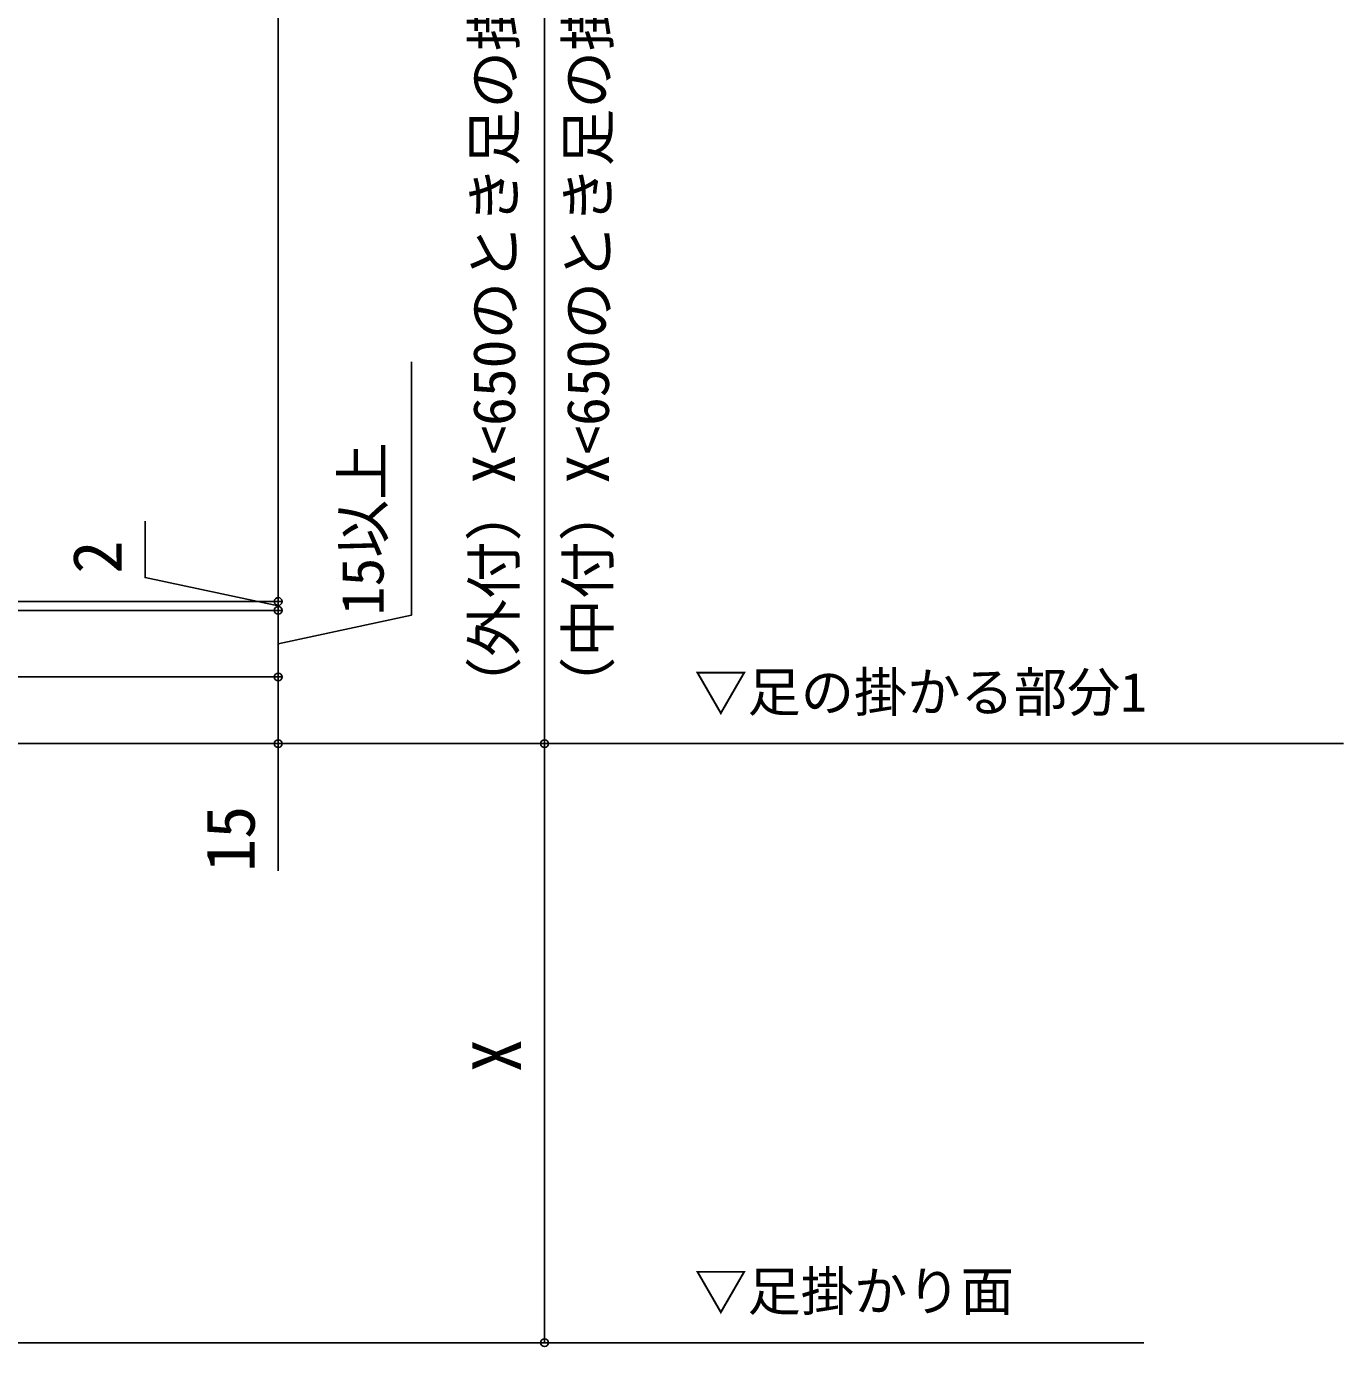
# Model space of a CAD drawing. Units: millimetres, scale not verified. Extents: x -876 to 875, y -1310 to 1303.
# Drawn here: x -299.8 to -3.1, y -113.1 to 184.2 of the extents above; entities that cross this region are included whole.
import ezdxf
from ezdxf.enums import TextEntityAlignment as Align

# ---------------------------------------------------------------- set-up
doc = ezdxf.new("R2010")
doc.units = ezdxf.units.MM
doc.header["$LTSCALE"] = 6
for name, color, linetype in [('0-1_USER1', 3, 'Continuous'), ('0-5_YKK_A1', 4, 'Continuous'), ('0-6_YKK_D', 6, 'Continuous'), ('0-8_YSS_K', 3, 'Continuous')]:
    doc.layers.add(name, color=color, linetype=linetype)
doc.styles.add('ＭＳ ゴシック', font='')
doc.styles.get('ＭＳ ゴシック').set_extended_font_data('MS Gothic')

msp = doc.modelspace()

# ---------------------------------------------------------------- linework, layer by layer
at = {"layer": '0-5_YKK_A1'}
msp.add_line((-425, 22.721), (-3.103, 22.721), dxfattribs=at)
at = {"layer": '0-6_YKK_D'}
for p, q in [((-243.103, 754.721), (-243.103, 54.721)), ((-243.103, 54.721), (-243.103, 58.221)), ((-402.8, 54.721), (-242.103, 54.721)), ((-402.8, 54.721), (-242.103, 54.721)), ((-243.103, 54.721), (-243.103, 52.721)), ((-243.103, 54.721), (-243.103, 52.721)), ((-403.8, 52.721), (-242.103, 52.721)), ((-403.8, 52.721), (-242.103, 52.721)), ((-243.103, 52.721), (-243.103, 49.221)), ((-243.103, 52.721), (-243.103, 37.721)), ((-486.441, 37.721), (-242.103, 37.721)), ((-486.441, 37.721), (-242.103, 37.721)), ((-243.103, 37.721), (-243.103, 22.721)), ((-243.103, -5.905), (-243.103, 22.721))]:
    msp.add_line(p, q, dxfattribs=at)
for points in [[(-183.103, 461.222), (-183.103, 22.721), (-183.103, -112.191)], [(-243.103, 45.221), (-213.103, 51.617), (-213.103, 108.725)], [(-243.103, 53.721), (-273.103, 60.087), (-273.103, 72.78)]]:
    msp.add_lwpolyline(points, dxfattribs=at)
for centre in [(-243.103, 54.721), (-243.103, 54.721), (-243.103, 52.721), (-243.103, 52.721), (-243.103, 37.721), (-243.103, 37.721), (-243.103, 22.721), (-183.103, 22.721), (-183.103, 22.721), (-183.103, -112.191)]:
    msp.add_circle(centre, 0.875, dxfattribs=at)
at = {"layer": '0-8_YSS_K'}
msp.add_line((-48.103, -112.191), (-442.5, -112.191), dxfattribs=at)

# ---------------------------------------------------------------- texts
at = {"layer": '0-1_USER1', "style": 'ＭＳ ゴシック'}
for s, p in [('▽足の掛かる部分1', (-149.399, 27.29)), ('▽足掛かり面', (-149.399, -107.623))]:
    msp.add_text(s, height=8.798, dxfattribs=at).set_placement(p, align=Align.BOTTOM_LEFT)
at = {"layer": '0-6_YKK_D', "style": 'ＭＳ ゴシック'}
for s, height, p in [('（外付）X<650のとき足の掛かる部分1～3の距離650以上', 9.531, (-186.876, 29.282)), ('（中付）X<650のとき足の掛かる部分2～3の距離650以上', 9.531, (-165.74, 29.282)), ('15以上', 9.531, (-216.507, 51.623)), ('2', 11, (-275.103, 60.979)), ('15', 11, (-245.103, -6.206)), ('X', 11, (-185.103, -51.297))]:
    msp.add_text(s, height=height, rotation=90, dxfattribs=at).set_placement(p, align=Align.BOTTOM_LEFT)

doc.saveas('drawing.dxf')
